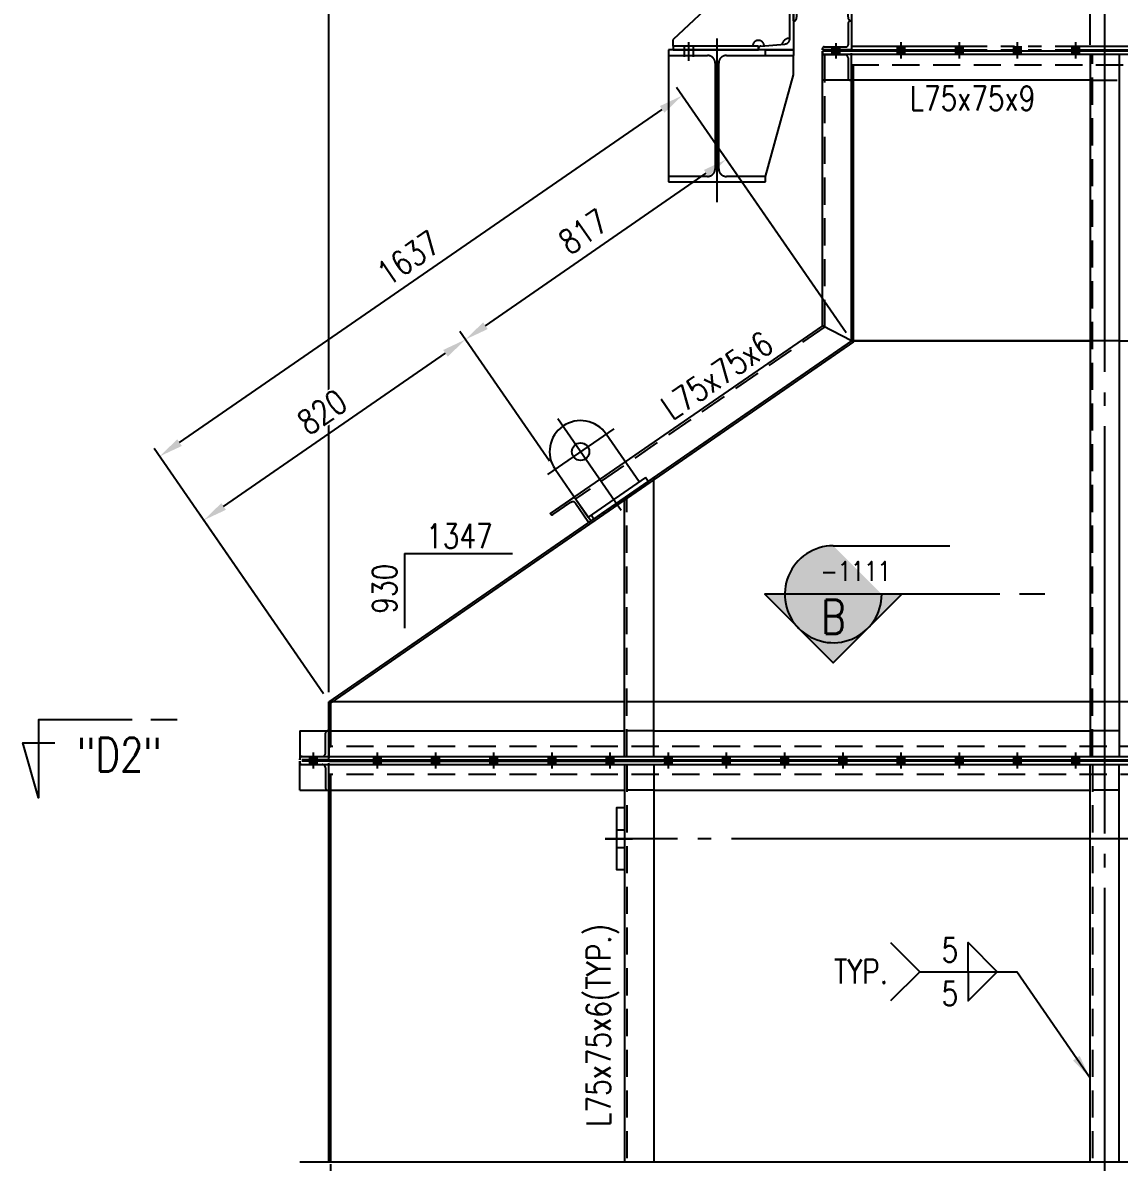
# Model space of a CAD drawing. Header units: millimetres. Extents: x 0 to 134087, y -49114 to 20834.
# Drawn here: x 78237 to 81063, y -39022 to -36085 of the extents above; entities that cross this region are included whole.
import ezdxf
from ezdxf.enums import TextEntityAlignment as Align

# ---------------------------------------------------------------- set-up
doc = ezdxf.new("R2010")
doc.units = ezdxf.units.MM
doc.header["$LTSCALE"] = 35
for name, pattern in [('JNK-CENTER', [34, 30, -1.5, 1, -1.5]), ('JNK-HIDDEN', [3, 2, -1]), ('JNK-PHANTOM', [15, 10, -1, 1, -1, 1, -1])]:
    doc.linetypes.add(name, pattern=pattern)
for name, color, linetype in [('CEN-R', 1, 'JNK-CENTER'), ('CON-C', 4, 'Continuous'), ('CON-G', 3, 'Continuous'), ('CON-W', 7, 'Continuous'), ('CON-Y', 2, 'Continuous'), ('Dim-W', 7, 'Continuous'), ('HID-Y', 2, 'JNK-HIDDEN'), ('PHA-M', 6, 'JNK-PHANTOM'), ('STL-OBJT', 7, 'Continuous'), ('TXT-Y', 2, 'Continuous'), ('TXTT-C', 4, 'Continuous')]:
    doc.layers.add(name, color=color, linetype=linetype)
doc.styles.add('SIMPLEX', font='simplex.shx', dxfattribs={"width": 0.8})
doc.dimstyles.new('DIM25', dxfattribs={"dimscale": 25, "dimtxt": 2.5, "dimasz": 2.5, "dimexe": 1, "dimexo": 1, "dimgap": 1, "dimtad": 1, "dimdec": 1, "dimdsep": 46, "dimtxsty": 'SIMPLEX', "dimcen": 0, "dimclrt": 2, "dimazin": 2, "dimtfac": 1, "dimtdec": 1, "dimtix": 1, "dimtmove": 2, "dimatfit": 0, "dimfxl": 0.18, "dimtolj": 1, "dimtzin": 0, "dimarcsym": 0})

# ---------------------------------------------------------------- blocks, each defined once
blk = doc.blocks.new('SECMARK1')
at = {"layer": 'CON-Y'}
h = blk.add_hatch(color=256, dxfattribs=at)
edge = h.paths.add_edge_path()
edge.add_line((21.82666666666668, 7.071067811865485), (18.29113276073393, 3.535533905932776))
edge.add_arc((21.82666666666668, 4.707345624410664e-14), 5.000000000000002, 44.99999999999977, 135.0000000000001, ccw=False)
edge.add_line((25.36220057259943, 3.535533905932773), (21.82666666666668, 7.071067811865485))
h = blk.add_hatch(color=256, dxfattribs=at)
edge = h.paths.add_edge_path()
edge.add_line((14.75559885480128, 4.707345624410664e-14), (16.82666666666668, 1.689559442740931e-14))
edge.add_arc((21.82666666666668, 4.618527782440651e-14), 5, 135.0000000000001, 180.0000000000003, ccw=False)
edge.add_line((18.29113276073393, 3.535533905932776), (14.75559885480128, 4.707345624410664e-14))
edge = h.paths.add_edge_path()
edge.add_arc((21.82666666666668, 4.736951571734001e-14), 5, 270, 540.0000000000005)
h = blk.add_hatch(color=256, dxfattribs=at)
edge = h.paths.add_edge_path()
edge.add_line((26.82666666666668, 4.332076805060308e-14), (28.89773447853207, 4.736951571734001e-14))
edge.add_line((28.89773447853207, 4.736951571734001e-14), (25.36220057259943, 3.535533905932773))
edge.add_arc((21.82666666666668, 4.951594689828198e-14), 5, -1.1368683772161603e-13, 44.999999999999716, ccw=False)
at = {"layer": 'CON-C'}
blk.add_line((0, 0), (2.633333333333307, 0), dxfattribs=at)
blk.add_lwpolyline([(4.666666666666639, 0), (28.89773447853207, 4.736951571734001e-14), (21.82666666666668, 7.071067811865485), (14.75559885480128, 4.736951571734001e-14)], dxfattribs=at)
at = {"layer": 'CON-Y'}
blk.add_line((21.82666666666668, -4.999999999999953), (9.823333333333341, -4.999999999999953), dxfattribs=at)
blk.add_arc((21.82666666666668, 4.736951571734001e-14), 5, 270, 180.0000000000004, dxfattribs=at)
at = {"layer": 'CON-C', "style": 'SIMPLEX', "width": 0.8}
blk.add_attdef('TAG', text='', height=3.5, dxfattribs=at).set_placement((21.80333333333334, 0.5800000000000568), align=Align.CENTER)
at = {"layer": 'CON-Y', "style": 'SIMPLEX', "width": 0.8}
blk.add_attdef('H0000-0000', text='', height=2, dxfattribs=at).set_placement((24.66333333333334, -3.379999999999943), align=Align.RIGHT)
blk = doc.blocks.new('SECMARK2')
at = {"layer": 'TXTT-C'}
blk.add_line((0, 0), (-2.71666666666666, 0), dxfattribs=at)
blk.add_lwpolyline([(-4.666666666666639, 0), (-14.31666666666667, 0), (-14.31666666666667, 8.049999999999974), (-15.93333333333333, 2.383333333333345), (-12.6333333333333, 2.383333333333345)], dxfattribs=at)
at = {"layer": 'TXTT-C', "style": 'SIMPLEX', "width": 1.17}
blk.add_attdef('TAG', text='', height=3.5, dxfattribs=at).set_placement((-7.819999999999993, 1.360000000000057), align=Align.CENTER)
blk = doc.blocks.new('*D2775')
at = {"layer": 'DEFPOINTS', "color": 0, "transparency": 16777216}
for p in [(80987.95526649768, -35512.87920813077), (81025.95526649777, -35512.87920813077), (80987.95526649768, -36167.24811889526)]:
    blk.add_point(p, dxfattribs=at)
at = {"layer": 'Dim-W', "color": 0, "lineweight": -2, "transparency": 16777216}
for p, q in [((80987.95526649768, -36142.24811889526), (80987.95526649768, -35487.87920813077)), ((80925.45526649768, -35512.87920813077), (80862.95526649768, -35512.87920813077)), ((81025.95526649777, -35512.87920813077), (80987.95526649768, -35512.87920813077)), ((81088.45526649777, -35512.87920813077), (81150.95526649777, -35512.87920813077))]:
    blk.add_line(p, q, dxfattribs=at)
at = {"layer": 'Dim-W', "color": 0, "transparency": 16777216}
blk.add_solid([(81088.45526649777, -35502.46254146411), (81088.45526649777, -35523.29587479743), (81025.95526649777, -35512.87920813077)], dxfattribs=at)
at = {"layer": 'Dim-W', "color": 2, "transparency": 16777216, "insert": (80925.41811546334, -35454.55722259202), "char_height": 62.5, "attachment_point": 5, "style": 'SIMPLEX', "bg_fill": 3, "box_fill_scale": 1.1, "bg_fill_color": 256, "bg_fill_true_color": 13158600, "bg_fill_transparency": 0}
blk.add_mtext('\\A1;38', dxfattribs=at)
at = {"layer": 'Dim-W', "color": 0, "transparency": 16777216}
blk.add_solid([(80925.45526649768, -35502.46254146411), (80925.45526649768, -35523.29587479743), (80987.95526649768, -35512.87920813077)], dxfattribs=at)
blk = doc.blocks.new('A$C4895520B')
at = {"layer": 'CEN-R'}
for p, q in [((1.040007040220358e-10, 253.9999999999873), (-1.455191522836685e-11, -33.38654278102149)), ((104.0000000000873, 149.9999999998972), (-103.9999999999127, 150.0000000000191))]:
    blk.add_line(p, q, dxfattribs=at)
at = {"layer": 'CON-G'}
for p, q in [((-79.99999999997635, 150.0000000000236), (-79.99999999998909, 0)), ((79.99999999997817, -1.2732925824821e-11), (79.99999999999818, 149.9999999999145)), ((99.88067313513602, 0), (-80, 0)), ((99.88067313511056, -11.99999999998363), (99.88067313513602, 0)), ((-69.9999999999909, -9.094947017729282e-12), (-70, -12.00000000000182)), ((99.88067313513602, -11.99999999999818), (-69.99999999999818, -12))]:
    blk.add_line(p, q, dxfattribs=at)
blk.add_circle((8.731149137020111e-11, 149.9999999999873), 22.5, dxfattribs=at)
blk.add_arc((8.731149137020111e-11, 149.9999999999873), 80, 9.379837422197688e-10, 180.000000000938, dxfattribs=at)
blk = doc.blocks.new('*D2783')
at = {"layer": 'DEFPOINTS', "color": 0, "transparency": 16777216}
for p in [(79025.9552664978, -35052.7761784024), (80372.95526649745, -36005.24811889538), (79025.9552664978, -37835.24811889543)]:
    blk.add_point(p, dxfattribs=at)
at = {"layer": 'Dim-W', "color": 0, "lineweight": -2, "transparency": 16777216}
for p, q in [((79025.9552664978, -37810.24811889543), (79025.9552664978, -35027.7761784024)), ((80372.95526649745, -35980.24811889538), (80372.95526649745, -35027.7761784024)), ((80310.45526649745, -35052.7761784024), (79088.4552664978, -35052.7761784024))]:
    blk.add_line(p, q, dxfattribs=at)
at = {"layer": 'Dim-W', "color": 0, "transparency": 16777216}
for points in [[(79088.4552664978, -35042.35951173573), (79088.4552664978, -35063.19284506906), (79025.9552664978, -35052.7761784024)], [(80310.45526649745, -35042.35951173573), (80310.45526649745, -35063.19284506906), (80372.95526649745, -35052.7761784024)]]:
    blk.add_solid(points, dxfattribs=at)
at = {"layer": 'Dim-W', "color": 2, "transparency": 16777216, "insert": (79699.45526649762, -34996.5261784024), "char_height": 62.5, "attachment_point": 5, "style": 'SIMPLEX', "bg_fill": 3, "box_fill_scale": 1.1, "bg_fill_color": 256, "bg_fill_true_color": 13158600, "bg_fill_transparency": 0}
blk.add_mtext('\\A1;1347', dxfattribs=at)
blk = doc.blocks.new('*D2784')
at = {"layer": 'DEFPOINTS', "color": 0, "transparency": 16777216}
for p in [(79377.75320996615, -36901.53526464695), (79608.70534617594, -37236.04335870485), (79025.9552664978, -37835.24811889542)]:
    blk.add_point(p, dxfattribs=at)
at = {"layer": 'Dim-W', "color": 0, "lineweight": -2, "transparency": 16777216}
for p, q in [((79594.50131699769, -37215.47042612091), (79363.5491807879, -36880.96233206301)), ((78754.39335267282, -37331.91734874804), (79326.3208785063, -36937.04533759259)), ((79011.75123731955, -37814.67518631148), (78688.75699203473, -37346.85448910973))]:
    blk.add_line(p, q, dxfattribs=at)
at = {"layer": 'Dim-W', "color": 0, "transparency": 16777216}
for points in [[(79320.40253301535, -36928.47328234927), (79332.23922399725, -36945.61739283589), (79377.75320996615, -36901.53526464695)], [(78748.47500718187, -37323.34529350472), (78760.31169816377, -37340.48940399135), (78702.96102121298, -37367.42742169368)]]:
    blk.add_solid(points, dxfattribs=at)
at = {"layer": 'Dim-W', "color": 2, "transparency": 16777216, "insert": (79008.39804993849, -37088.19224485644), "char_height": 62.5, "attachment_point": 5, "rotation": 34.6220976331766, "style": 'SIMPLEX', "bg_fill": 3, "box_fill_scale": 1.1, "bg_fill_color": 256, "bg_fill_true_color": 13158600, "bg_fill_transparency": 0}
blk.add_mtext('\\A1;820', dxfattribs=at)
blk = doc.blocks.new('*D2785')
at = {"layer": 'DEFPOINTS', "color": 0, "transparency": 16777216}
for p in [(80049.96102121257, -36437.42742169175), (80372.95526649739, -36905.24811889349), (79608.70534617594, -37236.04335870485)]:
    blk.add_point(p, dxfattribs=at)
at = {"layer": 'Dim-W', "color": 0, "lineweight": -2, "transparency": 16777216}
for p, q in [((80358.75123731913, -36884.67518630956), (80035.75699203431, -36416.85448910781)), ((79429.185541426, -36866.02519170131), (79998.52868975271, -36472.93749463739)), ((79594.50131699769, -37215.47042612091), (79363.5491807879, -36880.96233206301))]:
    blk.add_line(p, q, dxfattribs=at)
at = {"layer": 'Dim-W', "color": 0, "transparency": 16777216}
for points in [[(79992.61034426178, -36464.36543939407), (80004.44703524366, -36481.5095498807), (80049.96102121257, -36437.42742169175)], [(79423.26719593506, -36857.453136458), (79435.10388691694, -36874.59724694463), (79377.75320996615, -36901.53526464695)]]:
    blk.add_solid(points, dxfattribs=at)
at = {"layer": 'Dim-W', "color": 2, "transparency": 16777216, "insert": (79681.89804993829, -36623.19224485548), "char_height": 62.5, "attachment_point": 5, "rotation": 34.6220976331766, "style": 'SIMPLEX', "bg_fill": 3, "box_fill_scale": 1.1, "bg_fill_color": 256, "bg_fill_true_color": 13158600, "bg_fill_transparency": 0}
blk.add_mtext('\\A1;817', dxfattribs=at)
blk = doc.blocks.new('*D2786')
at = {"layer": 'DEFPOINTS', "color": 0, "transparency": 16777216}
for p in [(79936.3287877866, -36272.84396102023), (80372.95526649745, -36905.24811889348), (79025.9552664978, -37835.24811889542)]:
    blk.add_point(p, dxfattribs=at)
at = {"layer": 'Dim-W', "color": 0, "lineweight": -2, "transparency": 16777216}
for p, q in [((80358.7512373192, -36884.67518630955), (79922.12475860835, -36252.27102843629)), ((78640.7611192468, -37167.33388807655), (79884.89645632674, -36308.35403396586)), ((79011.75123731955, -37814.67518631148), (78575.1247586087, -37182.27102843825))]:
    blk.add_line(p, q, dxfattribs=at)
at = {"layer": 'Dim-W', "color": 0, "transparency": 16777216}
for points in [[(79878.9781108358, -36299.78197872255), (79890.81480181769, -36316.92608920917), (79936.3287877866, -36272.84396102023)], [(78634.84277375587, -37158.76183283323), (78646.67946473774, -37175.90594331986), (78589.32878778696, -37202.84396102218)]]:
    blk.add_solid(points, dxfattribs=at)
at = {"layer": 'Dim-W', "color": 2, "transparency": 16777216, "insert": (79230.8697221357, -36691.55486270734), "char_height": 62.5, "attachment_point": 5, "rotation": 34.6220976331766, "style": 'SIMPLEX', "bg_fill": 3, "box_fill_scale": 1.1, "bg_fill_color": 256, "bg_fill_true_color": 13158600, "bg_fill_transparency": 0}
blk.add_mtext('\\A1;1637', dxfattribs=at)
blk = doc.blocks.new('A$C622D404B')
at = {"layer": 'CEN-R'}
for p, q in [((52.00002675336509, 411.9566847744027), (52.00002675336509, 363.9566847744027)), ((125.0000267534706, 421.9566847744027), (125.0000267534706, -3.503300831653178e-07)), ((125.0000267534706, 421.9566847744027), (125.0000267534706, -3.503300831653178e-07)), ((2125.000026753398, 421.9566847744027), (2125.000026753398, -3.503300831653178e-07)), ((2125.000026753398, 421.9566847744027), (2125.000026753398, -3.503300831653178e-07)), ((2198.000026753514, 411.9566847744027), (2198.000026753514, 363.9566847744027))]:
    blk.add_line(p, q, dxfattribs=at)
at = {"layer": 'PHA-M'}
for p, q in [((322.0000267534815, 897.1953910500197), (322.0000267534815, 601.9566847744027)), ((327.0000267534815, 900.2021145889557), (327.0000267534815, 601.9566847744027)), ((1923.000026753398, 900.2021145889557), (1923.000026753398, 601.9566847744027)), ((1928.000026753398, 897.1953910500197), (1928.000026753398, 601.9566847744027)), ((238.3899365542638, 631.9409309782386), (12.00002675383075, 418.7468053005614)), ((2011.610116952615, 631.9409309782386), (2238.000026753049, 418.7468053005614)), ((327.0000267534815, 601.9566847744027), (322.0000267534815, 601.9566847744027)), ((327.0000267534815, 601.9566847744027), (322.0000267534815, 601.9566847744027)), ((1923.000026753398, 601.9566847744027), (1928.000026753398, 601.9566847744027)), ((1923.000026753398, 601.9566847744027), (1928.000026753398, 601.9566847744027)), ((472.0000267531323, 541.9566847764982), (1778.000026753747, 541.9566847764982)), ((472.0000267531323, 531.9566847764982), (1778.000026753747, 531.9566847764982)), ((12.00002675383075, 401.9566847744027), (12.00002675383075, 418.7468053005614)), ((2238.000026753049, 401.9566847744027), (2238.000026753049, 418.7468053005614)), ((2.675347059266642e-05, 384.9566847764982), (2.675347059266642e-05, 65.95668477649815)), ((40.50002675336509, 401.9566847744027), (40.50002675336509, 373.9566847744027)), ((63.50002675336509, 401.9566847744027), (63.50002675336509, 373.9566847744027)), ((250.0000267534706, 391.9566847764982), (322.0000267534706, 391.9566847744027)), ((322.0000267534706, 391.9566847744027), (322.0000267534706, 377.9566847764982)), ((472.0000267531323, 401.9566847764982), (1778.000026753747, 401.9566847764982)), ((472.0000267531323, 391.9566847764982), (1778.000026753747, 391.9566847764982)), ((2000.000026753398, 391.9566847764982), (1928.000026753398, 391.9566847744027)), ((1928.000026753398, 391.9566847744027), (1928.000026753398, 377.9566847764982)), ((2186.500026753514, 401.9566847744027), (2186.500026753514, 373.9566847744027)), ((2209.500026753514, 401.9566847744027), (2209.500026753514, 373.9566847744027)), ((2250.000026753398, 384.9566847764982), (2250.000026753398, 65.95668477649815)), ((250.0000267534706, 377.9566847764982), (322.0000267534706, 377.9566847764982)), ((322.0000267534706, 327.9566847764982), (322.0000267534706, 377.9566847764982)), ((2000.000026753398, 377.9566847764982), (1928.000026753398, 377.9566847764982)), ((1928.000026753398, 327.9566847764982), (1928.000026753398, 377.9566847764982)), ((250.0000267534706, 65.95668477649815), (322.0000267534706, 327.9566847764982)), ((2000.000026753398, 65.95668477649815), (1928.000026753398, 327.9566847764982))]:
    blk.add_line(p, q, dxfattribs=at)
for points in [[(322.0000267534815, 641.9566847744027), (322.0000267534815, 391.9566847744027), (232.0000267534815, 391.9566847744027), (232.0000267534815, 394.9990756843799, -0.3888787318529897), (238.3899365542638, 401.9724385710324), (300.2202071552347, 407.3818863113302, 0.3888787318529897), (313.0000267567411, 421.3286120846496), (313.0000267567411, 612.5847574646214, 0.3888787318529897), (300.2202071552347, 626.5314832378972), (238.3899365542638, 631.9409309782386, -0.3888787318529897), (232.0000267534815, 638.9142938648911), (232.0000267534815, 641.9566847748683)], [(1928.000026753398, 641.9566847744027), (1928.000026753398, 391.9566847744027), (2018.000026753398, 391.9566847744027), (2018.000026753398, 394.9990756843799, 0.3888787318529897), (2011.610116952615, 401.9724385710324), (1949.779846351645, 407.3818863113302, -0.3888787318529897), (1937.000026750138, 421.3286120846496), (1937.000026750138, 612.5847574646214, -0.3888787318529897), (1949.779846351645, 626.5314832378972), (2011.610116952615, 631.9409309782386, 0.3888787318529897), (2018.000026753398, 638.9142938648911), (2018.000026753398, 641.9566847748683)], [(322.0000267531323, 541.9566847764982), (472.0000267531323, 541.9566847764982), (472.0000267531323, 466.9566847764982), (469.5781693531499, 466.9566847764982, -0.3888787318529897), (464.597195862636, 471.5209060627567), (459.8021752723907, 526.3282422025259, 0.3888787318529897), (449.8402282914794, 535.456684775043), (344.159825221479, 535.456684775043, 0.3888787318529897), (334.1978782405677, 526.3282422025259), (329.4028576502642, 471.5209060627567, -0.3888787318529897), (324.4218841598085, 466.9566847764982), (322.0000267597679, 466.9566847764982)], [(1928.000026753747, 541.9566847764982), (1778.000026753747, 541.9566847764982), (1778.000026753747, 466.9566847764982), (1780.421884153729, 466.9566847764982, 0.3888787318529897), (1785.402857644243, 471.5209060627567), (1790.197878234489, 526.3282422025259, -0.3888787318529897), (1800.1598252154, 535.456684775043), (1905.8402282854, 535.456684775043, -0.3888787318529897), (1915.802175266312, 526.3282422025259), (1920.597195856615, 471.5209060627567, 0.3888787318529897), (1925.578169347071, 466.9566847764982), (1928.000026747111, 466.9566847764982)], [(397.0000267531323, 391.9566847764982), (397.0000267531323, 395.4566847764982, -0.414213562373095), (401.5000267531323, 399.9566847764982), (457.0000267530741, 399.9566847764982, 0.414213562373095), (464.0000267530741, 406.9566847764982), (464.0000267531323, 462.4566847764982, -0.4142135623730948), (468.5000267531323, 466.9566847764982), (472.0000267531323, 466.9566847764982), (472.0000267531323, 391.9566847764982)], [(1853.000026753747, 391.9566847764982), (1853.000026753747, 395.4566847764982, 0.414213562373095), (1848.500026753747, 399.9566847764982), (1793.000026753805, 399.9566847764982, -0.414213562373095), (1786.000026753805, 406.9566847764982), (1786.000026753747, 462.4566847764982, 0.4142135623730948), (1781.500026753747, 466.9566847764982), (1778.000026753747, 466.9566847764982), (1778.000026753747, 391.9566847764982)], [(250.0000267534706, 51.95668477649815), (250.0000267534706, 65.95668477649815), (149.5000267534706, 65.95668477649815, -0.414213562373095), (129.5000267534706, 85.95668477649815), (129.5000267534706, 357.9566847764982, -0.414213562373095), (149.5000267534706, 377.9566847764982), (250.0000267534706, 377.9566847764982), (250.0000267534706, 391.9566847764982), (2.675347059266642e-05, 391.9566847764982), (2.675347059266642e-05, 377.9566847764982), (100.5000267534706, 377.9566847764982, -0.414213562373095), (120.5000267534706, 357.9566847764982), (120.5000267534706, 85.95668477649815, -0.4142135623730949), (100.5000267534706, 65.95668477649815), (2.675347059266642e-05, 65.95668477649815), (2.675347059266642e-05, 51.95668477649815)], [(2000.000026753398, 51.95668477649815), (2000.000026753398, 65.95668477649815), (2100.500026753398, 65.95668477649815, 0.414213562373095), (2120.500026753398, 85.95668477649815), (2120.500026753398, 357.9566847764982, 0.414213562373095), (2100.500026753398, 377.9566847764982), (2000.000026753398, 377.9566847764982), (2000.000026753398, 391.9566847764982), (2250.000026753398, 391.9566847764982), (2250.000026753398, 377.9566847764982), (2149.500026753398, 377.9566847764982, 0.414213562373095), (2129.500026753398, 357.9566847764982), (2129.500026753398, 85.95668477649815, 0.4142135623730949), (2149.500026753398, 65.95668477649815), (2250.000026753398, 65.95668477649815), (2250.000026753398, 51.95668477649815)]]:
    blk.add_lwpolyline(points, format="xyb", close=True, dxfattribs=at)
for points in [[(12.00002675383075, 391.9566847744027), (232.0000267534815, 391.9566847744027), (232.0000267534815, 401.9566847744027), (12.00002675383075, 401.9566847744027)], [(2238.000026753049, 391.9566847744027), (2018.000026753398, 391.9566847744027), (2018.000026753398, 401.9566847744027), (2238.000026753049, 401.9566847744027)]]:
    blk.add_lwpolyline(points, close=True, dxfattribs=at)
for centre, radius, start, end in [((312.7034372187518, 632.557751999153), 20.90444369590841, 194.829699659541, 270.8129323708114), ((1937.296616288128, 632.557751999153), 20.90444369590841, 269.1870676291886, 345.1703003404591), ((232.0000267534815, 401.9566847744027), 14.82154610566795, 2.907322425859878, 180), ((312.7034372187518, 401.355617550118), 20.90444369590841, 89.18706762918858, 165.170300340459), ((1937.296616288128, 401.355617550118), 20.90444369590841, 14.82969965954101, 90.81293237081141), ((2018.000026753398, 401.9566847744027), 14.82154610566795, 0, 177.0926775741401)]:
    blk.add_arc(centre, radius, start, end, dxfattribs=at)
at = {"layer": 'STL-OBJT'}
for points in [[(358.0000267534833, 897.1953910500197, -0.4044640394673552), (340.0000267534833, 897.1953910500197, 0.4044640394673548), (322.0000267534833, 897.1953910500197)], [(1892.000026753396, 897.1953910500197, 0.4044640394673552), (1910.000026753396, 897.1953910500197, -0.4044640394673548), (1928.000026753396, 897.1953910500197)]]:
    blk.add_lwpolyline(points, format="xyb", dxfattribs=at)

msp = doc.modelspace()

# ---------------------------------------------------------------- hatches: boundary and pattern name
at = {"layer": 'CON-W'}
h = msp.add_hatch(color=256, dxfattribs=at)
h.paths.add_polyline_path([(78995.45526649759, -37976.24811889589), (78976.45526649765, -37976.24811889589), (78976.45526649765, -37985.24811889589), (78995.45526649765, -37985.24811889589)])
h.paths.add_polyline_path([(78995.45526649759, -37988.24811889589), (78976.45526649765, -37988.24811889589), (78976.45526649759, -37997.24811889589), (78995.45526649759, -37997.24811889589)])
h = msp.add_hatch(color=256, dxfattribs=at)
h.paths.add_polyline_path([(79160.4552664975, -37976.24811889589), (79141.45526649756, -37976.24811889589), (79141.45526649756, -37985.24811889589), (79160.45526649756, -37985.24811889589)])
h.paths.add_polyline_path([(79160.4552664975, -37988.24811889589), (79141.45526649756, -37988.24811889589), (79141.4552664975, -37997.24811889589), (79160.4552664975, -37997.24811889589)])
h = msp.add_hatch(color=256, dxfattribs=at)
h.paths.add_polyline_path([(79310.4552664975, -37976.24811889589), (79291.45526649756, -37976.24811889589), (79291.45526649756, -37985.24811889589), (79310.45526649756, -37985.24811889589)])
h.paths.add_polyline_path([(79310.4552664975, -37988.24811889589), (79291.45526649756, -37988.24811889589), (79291.4552664975, -37997.24811889589), (79310.4552664975, -37997.24811889589)])
h = msp.add_hatch(color=256, dxfattribs=at)
h.paths.add_polyline_path([(79460.4552664975, -37976.24811889589), (79441.45526649756, -37976.24811889589), (79441.45526649756, -37985.24811889589), (79460.45526649756, -37985.24811889589)])
h.paths.add_polyline_path([(79460.4552664975, -37988.24811889589), (79441.45526649756, -37988.24811889589), (79441.4552664975, -37997.24811889589), (79460.4552664975, -37997.24811889589)])
h = msp.add_hatch(color=256, dxfattribs=at)
h.paths.add_polyline_path([(79610.4552664975, -37976.24811889589), (79591.45526649756, -37976.24811889589), (79591.45526649756, -37985.24811889589), (79610.45526649756, -37985.24811889589)])
h.paths.add_polyline_path([(79610.4552664975, -37988.24811889589), (79591.45526649756, -37988.24811889589), (79591.4552664975, -37997.24811889589), (79610.4552664975, -37997.24811889589)])
h = msp.add_hatch(color=256, dxfattribs=at)
h.paths.add_polyline_path([(79760.4552664975, -37976.24811889589), (79741.45526649756, -37976.24811889589), (79741.45526649756, -37985.24811889589), (79760.45526649756, -37985.24811889589)])
h.paths.add_polyline_path([(79760.4552664975, -37988.24811889589), (79741.45526649756, -37988.24811889589), (79741.4552664975, -37997.24811889589), (79760.4552664975, -37997.24811889589)])
h = msp.add_hatch(color=256, dxfattribs=at)
h.paths.add_polyline_path([(79910.4552664975, -37976.24811889589), (79891.45526649756, -37976.24811889589), (79891.45526649756, -37985.24811889589), (79910.45526649756, -37985.24811889589)])
h.paths.add_polyline_path([(79910.4552664975, -37988.24811889589), (79891.45526649756, -37988.24811889589), (79891.4552664975, -37997.24811889589), (79910.4552664975, -37997.24811889589)])
h = msp.add_hatch(color=256, dxfattribs=at)
h.paths.add_polyline_path([(80060.4552664975, -37976.24811889589), (80041.45526649756, -37976.24811889589), (80041.45526649756, -37985.24811889589), (80060.45526649756, -37985.24811889589)])
h.paths.add_polyline_path([(80060.4552664975, -37988.24811889589), (80041.45526649756, -37988.24811889589), (80041.4552664975, -37997.24811889589), (80060.4552664975, -37997.24811889589)])
h = msp.add_hatch(color=256, dxfattribs=at)
h.paths.add_polyline_path([(80210.4552664975, -37976.24811889589), (80191.45526649756, -37976.24811889589), (80191.45526649756, -37985.24811889589), (80210.45526649756, -37985.24811889589)])
h.paths.add_polyline_path([(80210.4552664975, -37988.24811889589), (80191.45526649756, -37988.24811889589), (80191.4552664975, -37997.24811889589), (80210.4552664975, -37997.24811889589)])
h = msp.add_hatch(color=256, dxfattribs=at)
h.paths.add_polyline_path([(80360.4552664975, -37976.24811889589), (80341.45526649756, -37976.24811889589), (80341.45526649756, -37985.24811889589), (80360.45526649756, -37985.24811889589)])
h.paths.add_polyline_path([(80360.4552664975, -37988.24811889589), (80341.45526649756, -37988.24811889589), (80341.4552664975, -37997.24811889589), (80360.4552664975, -37997.24811889589)])
h = msp.add_hatch(color=256, dxfattribs=at)
h.paths.add_polyline_path([(80510.4552664975, -37976.24811889589), (80491.45526649756, -37976.24811889589), (80491.45526649756, -37985.24811889589), (80510.45526649756, -37985.24811889589)])
h.paths.add_polyline_path([(80510.4552664975, -37988.24811889589), (80491.45526649756, -37988.24811889589), (80491.4552664975, -37997.24811889589), (80510.4552664975, -37997.24811889589)])
h = msp.add_hatch(color=256, dxfattribs=at)
h.paths.add_polyline_path([(80660.4552664975, -37976.24811889589), (80641.45526649756, -37976.24811889589), (80641.45526649756, -37985.24811889589), (80660.45526649756, -37985.24811889589)])
h.paths.add_polyline_path([(80660.4552664975, -37988.24811889589), (80641.45526649756, -37988.24811889589), (80641.4552664975, -37997.24811889589), (80660.4552664975, -37997.24811889589)])
h = msp.add_hatch(color=256, dxfattribs=at)
h.paths.add_polyline_path([(80810.4552664975, -37976.24811889589), (80791.45526649756, -37976.24811889589), (80791.45526649756, -37985.24811889589), (80810.45526649756, -37985.24811889589)])
h.paths.add_polyline_path([(80810.4552664975, -37988.24811889589), (80791.45526649756, -37988.24811889589), (80791.4552664975, -37997.24811889589), (80810.4552664975, -37997.24811889589)])
h = msp.add_hatch(color=256, dxfattribs=at)
h.paths.add_polyline_path([(80960.4552664975, -37976.24811889589), (80941.45526649756, -37976.24811889589), (80941.45526649756, -37985.24811889589), (80960.45526649756, -37985.24811889589)])
h.paths.add_polyline_path([(80960.4552664975, -37988.24811889589), (80941.45526649756, -37988.24811889589), (80941.4552664975, -37997.24811889589), (80960.4552664975, -37997.24811889589)])
at = {"layer": 'Dim-W'}
h = msp.add_hatch(color=256, dxfattribs=at)
h.paths.add_polyline_path([(80332.95526649719, -36147.24811889538), (80323.45526649716, -36147.24811889538), (80323.45526649716, -36155.24811889538), (80332.95526649719, -36155.24811889538)])
h.paths.add_polyline_path([(80342.45526649716, -36147.24811889538), (80332.95526649719, -36147.24811889538), (80332.95526649719, -36155.24811889538), (80342.45526649716, -36155.24811889538)])
h.paths.add_polyline_path([(80332.95526649719, -36158.24811889533), (80323.45526649721, -36158.24811889532), (80323.45526649721, -36167.24811889527), (80332.95526649721, -36167.24811889527)])
h.paths.add_polyline_path([(80342.45526649721, -36158.24811889534), (80332.95526649719, -36158.24811889533), (80332.95526649721, -36167.24811889527), (80342.45526649721, -36167.24811889527)])
h = msp.add_hatch(color=256, dxfattribs=at)
h.paths.add_polyline_path([(80500.95526649745, -36145.24811889538), (80491.45526649743, -36145.24811889538), (80491.45526649745, -36155.24811889538), (80500.95526649746, -36155.24811889538)])
h.paths.add_polyline_path([(80510.45526649743, -36145.24811889538), (80500.95526649745, -36145.24811889538), (80500.95526649746, -36155.24811889538), (80510.45526649745, -36155.24811889538)])
h.paths.add_polyline_path([(80500.95526649748, -36158.24811889551), (80491.4552664975, -36158.24811889549), (80491.4552664975, -36167.24811889527), (80500.95526649748, -36167.24811889527)])
h.paths.add_polyline_path([(80510.4552664975, -36158.24811889551), (80500.95526649748, -36158.24811889551), (80500.95526649748, -36167.24811889527), (80510.4552664975, -36167.24811889527)])
h = msp.add_hatch(color=256, dxfattribs=at)
h.paths.add_polyline_path([(80650.95526649745, -36145.24811889538), (80641.45526649743, -36145.24811889538), (80641.45526649745, -36155.24811889538), (80650.95526649746, -36155.24811889538)])
h.paths.add_polyline_path([(80660.45526649743, -36145.24811889538), (80650.95526649745, -36145.24811889538), (80650.95526649746, -36155.24811889538), (80660.45526649745, -36155.24811889538)])
h.paths.add_polyline_path([(80650.95526649748, -36158.24811889551), (80641.4552664975, -36158.24811889549), (80641.4552664975, -36167.24811889527), (80650.95526649748, -36167.24811889527)])
h.paths.add_polyline_path([(80660.4552664975, -36158.24811889551), (80650.95526649748, -36158.24811889551), (80650.95526649748, -36167.24811889527), (80660.4552664975, -36167.24811889527)])
h = msp.add_hatch(color=256, dxfattribs=at)
h.paths.add_polyline_path([(80800.95526649745, -36145.24811889538), (80791.45526649743, -36145.24811889538), (80791.45526649745, -36155.24811889538), (80800.95526649746, -36155.24811889538)])
h.paths.add_polyline_path([(80810.45526649743, -36145.24811889538), (80800.95526649745, -36145.24811889538), (80800.95526649746, -36155.24811889538), (80810.45526649745, -36155.24811889538)])
h.paths.add_polyline_path([(80800.95526649748, -36158.24811889551), (80791.4552664975, -36158.24811889549), (80791.4552664975, -36167.24811889527), (80800.95526649748, -36167.24811889527)])
h.paths.add_polyline_path([(80810.4552664975, -36158.24811889551), (80800.95526649748, -36158.24811889551), (80800.95526649748, -36167.24811889527), (80810.4552664975, -36167.24811889527)])

# ---------------------------------------------------------------- linework, layer by layer
for points in [[(80673.76596683092, -38531.18272520089), (80673.76596683092, -38456.18272520089), (80748.76596683092, -38531.18272520089)], [(80673.76596683092, -38531.18272520089), (80673.76596683092, -38606.18272520089), (80748.76596683092, -38531.18272520089)]]:
    msp.add_lwpolyline(points)
at = {"layer": 'CEN-R'}
for p, q in [((80332.95526649721, -36177.24811889535), (80332.95526649716, -36137.24811889538)), ((80500.9552664975, -36177.24811889535), (80500.95526649743, -36135.24811889538)), ((80650.9552664975, -36177.24811889535), (80650.95526649743, -36135.24811889538)), ((80800.9552664975, -36177.24811889535), (80800.95526649743, -36135.24811889538)), ((78985.95526649771, -38007.24811889589), (78985.95526649765, -37966.24811889589)), ((79150.95526649762, -38007.24811889589), (79150.95526649756, -37966.24811889589)), ((79300.95526649762, -38007.24811889589), (79300.95526649756, -37966.24811889589)), ((79450.95526649762, -38007.24811889589), (79450.95526649756, -37966.24811889589)), ((79600.95526649762, -38007.24811889589), (79600.95526649756, -37966.24811889589)), ((79750.95526649762, -38007.24811889589), (79750.95526649756, -37966.24811889589)), ((79900.95526649762, -38007.24811889589), (79900.95526649756, -37966.24811889589)), ((80050.95526649762, -38007.24811889589), (80050.95526649756, -37966.24811889589)), ((80200.95526649762, -38007.24811889589), (80200.95526649756, -37966.24811889589)), ((80350.95526649762, -38007.24811889589), (80350.95526649756, -37966.24811889589)), ((80500.95526649762, -38007.24811889589), (80500.95526649756, -37966.24811889589)), ((80650.95526649762, -38007.24811889589), (80650.95526649756, -37966.24811889589)), ((80800.95526649762, -38007.24811889589), (80800.95526649756, -37966.24811889589)), ((80950.95526649762, -38007.24811889589), (80950.95526649756, -37966.24811889589)), ((79737.95526649777, -38188.24811889665), (79807.95526649777, -38188.24811889665)), ((82303.95526649812, -38188.24811889665), (79737.95526649777, -38188.24811889665))]:
    msp.add_line(p, q, dxfattribs=at)
at = {"layer": 'CON-G'}
for p, q in [((80297.95526649762, -36233.2481188953), (80297.95526649745, -36158.24811889712)), ((80987.95526649768, -36233.2481188953), (80297.95526649785, -36233.2481188953)), ((80297.95526649742, -36865.89068609548), (80297.95526649742, -36233.2481188953)), ((80372.95526649742, -36905.24811889193), (80372.95526649742, -36233.2481188953)), ((80377.95526649742, -36907.87194774672), (80377.95526649742, -36233.2481188953)), ((80297.95526649742, -36865.89068609547), (79596.4165699644, -37350.24925163166)), ((80372.95526649742, -36905.2481188935), (80297.95526649742, -36865.89068609548)), ((80372.95526649742, -36905.24811889351), (79025.95526649783, -37835.24811889543)), ((80377.95526649742, -36907.87194774672), (79030.95526649783, -37837.87194774863)), ((80372.95526649745, -36905.24811889351), (80987.95526649765, -36905.24811889351)), ((80987.95526649768, -36905.2481188935), (80372.95526649742, -36905.2481188935)), ((81062.95526649771, -36905.24811889351), (81678.95526649815, -36905.24811889351)), ((79862.95526649777, -37976.24811889588), (79862.95526649777, -37257.3639318117)), ((79787.95526649777, -37976.24811889588), (79787.95526649777, -37309.14566900558)), ((79025.95526649783, -37985.24811889589), (79025.95526649783, -37835.24811889543)), ((79787.95526649777, -37835.24811889543), (79025.95526649783, -37835.24811889543)), ((79030.95526649783, -37910.24811889589), (79030.95526649783, -37837.87194774863)), ((80987.95526649762, -37835.24811889543), (79862.95526649777, -37835.24811889543)), ((81445.6341881606, -37835.24811889543), (81062.95526649768, -37835.24811889543)), ((78950.95526649783, -37910.24811889589), (79787.95526649777, -37910.2481188959)), ((78950.95526649838, -37910.24811889589), (78950.95526649829, -37985.24811889589)), ((79862.95526649777, -37910.2481188959), (80987.95526649762, -37910.24811889589)), ((78950.95526649783, -37976.24811889589), (82600.95526649806, -37976.24811889589)), ((79025.95526649783, -37950.24811889589), (79030.95526649783, -37950.24811889589)), ((79025.95526649783, -37976.24811889589), (83025.95526649806, -37976.2481188953)), ((78950.95526649838, -38063.24811889589), (78950.95526649829, -37988.24811889589)), ((78950.95526649783, -37997.24811889589), (82600.95526649806, -37997.24811889589)), ((79025.95526649783, -37985.24811889589), (83025.95526649806, -37985.24811889527)), ((83025.95526649806, -37988.24811889591), (79025.95526649783, -37988.24811889591)), ((82919.93630980383, -37988.24811889591), (79025.95526649783, -37988.24811889591)), ((79025.95526649783, -37988.24811889589), (79885.95526649783, -37988.24811889646)), ((79025.95526649783, -37997.24811889589), (83025.95526649806, -37997.24811889651)), ((79787.95526649777, -37997.2481188959), (79787.95526649777, -39022.24811889629)), ((79862.95526649777, -37997.2481188959), (79862.95526649777, -39022.24811889628)), ((80987.95526649765, -39022.24811889628), (80987.95526649762, -37997.24811889619)), ((81062.95526649771, -39022.24811889628), (81062.95526649768, -37997.24811889619)), ((79025.9552664978, -39022.2481188963), (79025.95526649783, -38023.24811889589)), ((78950.95526649783, -38063.24811889589), (79787.95526649777, -38063.24811889589)), ((79030.95526649783, -39022.24811889629), (79030.95526649788, -38063.24811889589)), ((79862.95526649777, -38063.24811889589), (80987.95526649765, -38063.24811889589)), ((83100.95526649772, -39022.24811889628), (78950.9552664978, -39022.24811889629))]:
    msp.add_line(p, q, dxfattribs=at)
msp.add_lwpolyline([(79658.13536771634, -37307.63716409705), (79596.41656996452, -37350.24925163184), (79597.55289229879, -37351.89508623855, 0.4142135623730951), (79603.11720618073, -37352.91411078344), (79649.61203382042, -37320.81300484058, -0.4142135623730949), (79661.43620081959, -37322.97843199852), (79693.53730676245, -37369.47325963821, 0.4142135623730951), (79699.10162064439, -37370.49228418312), (79700.74745525111, -37369.35596184887)], format="xyb", close=True, dxfattribs=at)
msp.add_lwpolyline([(79787.95526649777, -38108.24811889665), (79787.95526649777, -38268.24811889665), (79767.95526649777, -38268.24811889665), (79767.95526649777, -38108.24811889665)], close=True, dxfattribs=at)
at = {"layer": 'CON-W'}
msp.add_line((80548.76596683092, -38531.18272520089), (80798.76596683092, -38531.18272520089), dxfattribs=at)
msp.add_lwpolyline([(80473.76596683092, -38456.18272520089), (80548.76596683092, -38531.18272520089), (80473.76596683092, -38606.18272520089)], dxfattribs=at)
at = {"layer": 'HID-Y'}
for p, q in [((80323.45526649716, -36155.24811889535), (80323.45526649716, -36147.24811889538)), ((80342.45526649716, -36155.24811889535), (80342.45526649716, -36147.24811889538)), ((80491.45526649745, -36155.24811889535), (80491.45526649743, -36145.24811889538)), ((80510.45526649745, -36155.24811889535), (80510.45526649743, -36145.24811889538)), ((80641.45526649745, -36155.24811889535), (80641.45526649743, -36145.24811889538)), ((80660.45526649745, -36155.24811889535), (80660.45526649743, -36145.24811889538)), ((80791.45526649745, -36155.24811889535), (80791.45526649743, -36145.24811889538)), ((80810.45526649745, -36155.24811889535), (80810.45526649743, -36145.24811889538)), ((80303.95526649742, -36869.03928071933), (80303.95526649742, -36167.24811889527)), ((80323.45526649721, -36167.24811889535), (80323.45526649721, -36158.24811889535)), ((80342.45526649721, -36167.24811889535), (80342.45526649721, -36158.24811889535)), ((80491.4552664975, -36167.24811889535), (80491.4552664975, -36158.24811889535)), ((80510.4552664975, -36167.24811889535), (80510.4552664975, -36158.24811889535)), ((80641.4552664975, -36167.24811889535), (80641.4552664975, -36158.24811889535)), ((80660.4552664975, -36167.24811889535), (80660.4552664975, -36158.24811889535)), ((80791.4552664975, -36167.24811889535), (80791.4552664975, -36158.24811889535)), ((80810.4552664975, -36167.24811889535), (80810.4552664975, -36158.24811889535)), ((80372.9552664975, -36193.24811889536), (81678.95526649815, -36193.24811889527)), ((80372.95526649756, -36233.24811889527), (80372.95526649756, -36193.24811889527)), ((80377.95526649742, -36233.2481188953), (80377.95526649742, -36193.24811889536)), ((80987.95526649762, -36233.2481188953), (81062.95526649768, -36233.2481188953)), ((80303.95526649742, -36869.03928071933), (79661.54433471899, -37312.57466791704)), ((81062.95526649771, -36905.24811889351), (80987.95526649765, -36905.24811889351)), ((79793.95526649783, -37976.24811889588), (79793.95526649783, -37305.00313003003)), ((79862.95526649777, -37835.24811889543), (79787.95526649777, -37835.24811889543)), ((81062.95526649768, -37835.24811889543), (80987.95526649762, -37835.24811889543)), ((79030.95526649783, -37950.24811889588), (79030.95526649783, -37910.24811889589)), ((79862.95526649777, -37910.2481188959), (79787.95526649777, -37910.2481188959)), ((81062.95526649768, -37910.24811889589), (80987.95526649762, -37910.24811889589)), ((78976.45526649765, -37985.24811889589), (78976.45526649765, -37976.24811889589)), ((78995.45526649765, -37985.24811889589), (78995.45526649765, -37976.24811889589)), ((83025.95526649806, -37950.24811889589), (79025.95526649777, -37950.24811889589)), ((79141.45526649756, -37985.24811889589), (79141.45526649756, -37976.24811889589)), ((79160.45526649756, -37985.24811889589), (79160.45526649756, -37976.24811889589)), ((79291.45526649756, -37985.24811889589), (79291.45526649756, -37976.24811889589)), ((79310.45526649756, -37985.24811889589), (79310.45526649756, -37976.24811889589)), ((79441.45526649756, -37985.24811889589), (79441.45526649756, -37976.24811889589)), ((79460.45526649756, -37985.24811889589), (79460.45526649756, -37976.24811889589)), ((79591.45526649756, -37985.24811889589), (79591.45526649756, -37976.24811889589)), ((79610.45526649756, -37985.24811889589), (79610.45526649756, -37976.24811889589)), ((79741.45526649756, -37985.24811889589), (79741.45526649756, -37976.24811889589)), ((79760.45526649756, -37985.24811889589), (79760.45526649756, -37976.24811889589)), ((79891.45526649756, -37985.24811889589), (79891.45526649756, -37976.24811889589)), ((79910.45526649756, -37985.24811889589), (79910.45526649756, -37976.24811889589)), ((80041.45526649756, -37985.24811889589), (80041.45526649756, -37976.24811889589)), ((80060.45526649756, -37985.24811889589), (80060.45526649756, -37976.24811889589)), ((80191.45526649756, -37985.24811889589), (80191.45526649756, -37976.24811889589)), ((80210.45526649756, -37985.24811889589), (80210.45526649756, -37976.24811889589)), ((80341.45526649756, -37985.24811889589), (80341.45526649756, -37976.24811889589)), ((80360.45526649756, -37985.24811889589), (80360.45526649756, -37976.24811889589)), ((80491.45526649756, -37985.24811889589), (80491.45526649756, -37976.24811889589)), ((80510.45526649756, -37985.24811889589), (80510.45526649756, -37976.24811889589)), ((80641.45526649756, -37985.24811889589), (80641.45526649756, -37976.24811889589)), ((80660.45526649756, -37985.24811889589), (80660.45526649756, -37976.24811889589)), ((80791.45526649756, -37985.24811889589), (80791.45526649756, -37976.24811889589)), ((80810.45526649756, -37985.24811889589), (80810.45526649756, -37976.24811889589)), ((80941.45526649756, -37985.24811889589), (80941.45526649756, -37976.24811889589)), ((80960.45526649756, -37985.24811889589), (80960.45526649756, -37976.24811889589)), ((78976.45526649771, -37997.24811889589), (78976.45526649771, -37988.24811889589)), ((78995.45526649771, -37997.24811889589), (78995.45526649771, -37988.24811889589)), ((79141.45526649762, -37997.24811889589), (79141.45526649762, -37988.24811889589)), ((79160.45526649762, -37997.24811889589), (79160.45526649762, -37988.24811889589)), ((79291.45526649762, -37997.24811889589), (79291.45526649762, -37988.24811889589)), ((79310.45526649762, -37997.24811889589), (79310.45526649762, -37988.24811889589)), ((79441.45526649762, -37997.24811889589), (79441.45526649762, -37988.24811889589)), ((79460.45526649762, -37997.24811889589), (79460.45526649762, -37988.24811889589)), ((79591.45526649762, -37997.24811889589), (79591.45526649762, -37988.24811889589)), ((79610.45526649762, -37997.24811889589), (79610.45526649762, -37988.24811889589)), ((79741.45526649762, -37997.24811889589), (79741.45526649762, -37988.24811889589)), ((79760.45526649762, -37997.24811889589), (79760.45526649762, -37988.24811889589)), ((79793.95526649783, -37997.2481188959), (79793.95526649783, -39022.24811889629)), ((79891.45526649762, -37997.24811889589), (79891.45526649762, -37988.24811889589)), ((79910.45526649762, -37997.24811889589), (79910.45526649762, -37988.24811889589)), ((80041.45526649762, -37997.24811889589), (80041.45526649762, -37988.24811889589)), ((80060.45526649762, -37997.24811889589), (80060.45526649762, -37988.24811889589)), ((80191.45526649762, -37997.24811889589), (80191.45526649762, -37988.24811889589)), ((80210.45526649762, -37997.24811889589), (80210.45526649762, -37988.24811889589)), ((80341.45526649762, -37997.24811889589), (80341.45526649762, -37988.24811889589)), ((80360.45526649762, -37997.24811889589), (80360.45526649762, -37988.24811889589)), ((80491.45526649762, -37997.24811889589), (80491.45526649762, -37988.24811889589)), ((80510.45526649762, -37997.24811889589), (80510.45526649762, -37988.24811889589)), ((80641.45526649762, -37997.24811889589), (80641.45526649762, -37988.24811889589)), ((80660.45526649762, -37997.24811889589), (80660.45526649762, -37988.24811889589)), ((80791.45526649762, -37997.24811889589), (80791.45526649762, -37988.24811889589)), ((80810.45526649762, -37997.24811889589), (80810.45526649762, -37988.24811889589)), ((80941.45526649762, -37997.24811889589), (80941.45526649762, -37988.24811889589)), ((80960.45526649762, -37997.24811889589), (80960.45526649762, -37988.24811889589)), ((80993.95526649768, -37997.24811889619), (80993.95526649771, -39022.24811889628)), ((83025.95526649806, -38023.24811889589), (79025.95526649777, -38023.24811889589)), ((79030.95526649788, -38063.24811889589), (79030.95526649788, -38023.24811889589)), ((79862.95526649777, -38063.24811889589), (79787.95526649777, -38063.24811889589)), ((81062.95526649768, -38063.24811889589), (80987.95526649762, -38063.24811889589)), ((79767.95526649777, -38165.74811889665), (79787.95526649777, -38165.74811889665)), ((79767.95526649777, -38210.74811889666), (79787.95526649777, -38210.74811889666)), ((79030.95526649785, -39097.2481188963), (79030.95526649785, -39022.24811889624))]:
    msp.add_line(p, q, dxfattribs=at)
for points in [[(80372.95526649739, -36158.24811889535), (80297.95526649739, -36158.24811889535), (80297.95526649739, -36161.24811889535, 0.4142135623730952), (80303.95526649739, -36167.24811889535), (80355.45526649739, -36167.24811889535, -0.4142135623730949), (80363.95526649739, -36175.74811889535), (80363.95526649739, -36227.24811889535, 0.4142135623730952), (80369.95526649739, -36233.24811889535), (80372.95526649739, -36233.24811889535)], [(79025.95526649783, -37985.24811889589), (78950.95526649783, -37985.24811889589), (78950.95526649783, -37982.24811889589, -0.4142135623730952), (78956.95526649783, -37976.24811889589), (79008.45526649783, -37976.24811889589, 0.4142135623730949), (79016.95526649783, -37967.74811889589), (79016.95526649783, -37916.24811889589, -0.4142135623730952), (79022.95526649783, -37910.24811889589), (79025.95526649783, -37910.24811889589)], [(79025.95526649783, -37988.24811889589), (78950.95526649783, -37988.24811889589), (78950.95526649783, -37991.24811889589, 0.4142135623730952), (78956.95526649783, -37997.24811889589), (79008.45526649783, -37997.24811889589, -0.4142135623730949), (79016.95526649783, -38005.74811889589), (79016.95526649783, -38057.24811889589, 0.4142135623730952), (79022.95526649783, -38063.24811889589), (79025.95526649783, -38063.24811889589)]]:
    msp.add_lwpolyline(points, format="xyb", close=True, dxfattribs=at)

# ---------------------------------------------------------------- block references
at = {"rotation": 34.62209763319815}
msp.add_blockref('A$C4895520B', (79759.76290551407, -37314.02806083803), dxfattribs=at)
at = {"layer": 'CON-W'}
ref = msp.add_blockref('SECMARK1', (80871.55892417024, -37558.13312101435), dxfattribs=dict(at, xscale=25, yscale=25, zscale=25, rotation=180))
ref.add_attrib('H0000-0000', '-1111', dxfattribs={"layer": 'CON-Y', "height": 50, "style": 'SIMPLEX', "width": 0.8}).set_placement((80474.47419552939, -37523.63312101435), align=Align.RIGHT)
ref.add_attrib('TAG', 'B', dxfattribs={"layer": 'CON-C', "height": 87.5, "style": 'SIMPLEX', "width": 0.8}).set_placement((80326.47559083693, -37660.13312101435), align=Align.CENTER)
ref = msp.add_blockref('SECMARK2', (78634.99502275091, -37881.75679896324), dxfattribs=dict(at, xscale=-25, yscale=25, zscale=25, rotation=180))
ref.add_attrib('TAG', '"D2"', (78376.39337621127, -38015.4234656299), dxfattribs={"layer": 'CON-C', "height": 87.5, "style": 'SIMPLEX', "width": 0.8000000000000002})

# ---------------------------------------------------------------- texts
at = {"layer": 'CON-Y', "style": 'SIMPLEX', "width": 0.8}
msp.add_text('L75x75x9', height=62.5, dxfattribs=at).set_placement((80523.28114806407, -36310.90576502251))
for s, rotation, p in [('L75x75x6', 34.62209763060996, (79910.83667379792, -37111.57579062791)), ('L75x75x6(TYP.)', 90, (79752.00985493461, -38930.66964055047))]:
    msp.add_text(s, height=62.5, rotation=rotation, dxfattribs=at).set_placement(p)
at = {"layer": 'TXT-Y', "style": 'SIMPLEX', "width": 0.8}
for p in [(80605.01596683092, -38506.18272520089), (80605.01596683092, -38618.68272520089)]:
    msp.add_text('5', height=62.5, dxfattribs=at).set_placement(p)
msp.add_text('TYP.', height=62.5, dxfattribs=at).set_placement((80327.80968452345, -38530.68272520089), align=Align.MIDDLE_LEFT)

# ---------------------------------------------------------------- dimensions: what is measured, and where the dimension line sits
at = {"layer": 'Dim-W'}
dim = msp.add_linear_dim(base=(80987.95526649768, -35512.87920813077), p1=(81025.95526649777, -35512.87920813077), p2=(80987.95526649768, -36167.24811889526), dimstyle='DIM25', override={"dimdec": 0, "dimtdec": 0, "dimtix": 0, "dimatfit": 2, "dimtfill": 1}, dxfattribs=at)
dim.commit()
dim.dimension.update_dxf_attribs({"geometry": '*D2775', "text_midpoint": (80925.41811546334, -35454.55722259202), "dimtype": 160})

# ---------------------------------------------------------------- leaders
at = {"layer": 'CON-W'}
msp.add_leader([(80987.95526649771, -38805.39883257719), (80798.76596683092, -38531.18272520089)], dimstyle='DIM25', override={"dimtix": 0}, dxfattribs=at)

# ---------------------------------------------------------------- next in the draw order: hatches: boundary and pattern name
at = {"layer": 'Dim-W'}
h = msp.add_hatch(color=256, dxfattribs=at)
h.paths.add_polyline_path([(80950.95526649745, -36145.24811889538), (80941.45526649743, -36145.24811889538), (80941.45526649745, -36155.24811889538), (80950.95526649746, -36155.24811889538)])
h.paths.add_polyline_path([(80960.45526649743, -36145.24811889538), (80950.95526649745, -36145.24811889538), (80950.95526649746, -36155.24811889538), (80960.45526649745, -36155.24811889538)])
h.paths.add_polyline_path([(80950.95526649748, -36158.24811889551), (80941.4552664975, -36158.24811889549), (80941.4552664975, -36167.24811889527), (80950.95526649748, -36167.24811889527)])
h.paths.add_polyline_path([(80960.4552664975, -36158.24811889551), (80950.95526649748, -36158.24811889551), (80950.95526649748, -36167.24811889527), (80960.4552664975, -36167.24811889527)])

# ---------------------------------------------------------------- next in the draw order: linework, layer by layer
at = {"layer": 'CEN-R'}
for p, q in [((81025.95526649777, -40555.24811889581), (81025.95526649777, -35676.21742053172)), ((80950.9552664975, -36177.24811889535), (80950.95526649743, -36135.24811889538))]:
    msp.add_line(p, q, dxfattribs=at)
at = {"layer": 'CON-G'}
for p, q in [((81753.95526649809, -36158.24811889679), (80297.95526649791, -36158.2481188953)), ((81753.95526649806, -36167.24811889524), (80297.95526649791, -36167.24811889527)), ((80987.95526649768, -36167.24811889525), (80987.95526649762, -37976.24811889559)), ((81062.95526649774, -36167.24811889525), (81062.95526649768, -37976.24811889559))]:
    msp.add_line(p, q, dxfattribs=at)
at = {"layer": 'HID-Y'}
for p, q in [((80941.45526649745, -36155.24811889535), (80941.45526649743, -36145.24811889538)), ((80960.45526649745, -36155.24811889535), (80960.45526649743, -36145.24811889538)), ((80941.4552664975, -36167.24811889535), (80941.4552664975, -36158.24811889535)), ((80960.4552664975, -36167.24811889535), (80960.4552664975, -36158.24811889535)), ((80993.95526649768, -37976.24811889559), (80993.95526649774, -36167.24811889525))]:
    msp.add_line(p, q, dxfattribs=at)

# ---------------------------------------------------------------- next in the draw order: dimensions: what is measured, and where the dimension line sits
at = {"layer": 'Dim-W'}
dim = msp.add_linear_dim(base=(79025.9552664978, -35052.7761784024), p1=(80372.95526649745, -36005.24811889538), p2=(79025.9552664978, -37835.24811889543), angle=180, dimstyle='DIM25', override={"dimtfill": 1}, dxfattribs=at)
dim.commit()
dim.dimension.update_dxf_attribs({"geometry": '*D2783', "text_midpoint": (79699.45526649762, -34996.5261784024)})

# ---------------------------------------------------------------- next in the draw order: dimensions: what is measured, and where the dimension line sits
dim = msp.add_linear_dim(base=(79377.75320996615, -36901.53526464695), p1=(79025.9552664978, -37835.24811889542), p2=(79608.70534617594, -37236.04335870485), angle=34.62209763311755, dimstyle='DIM25', override={"dimtfill": 1}, dxfattribs=at)
dim.commit()
dim.dimension.update_dxf_attribs({"geometry": '*D2784', "text_midpoint": (79008.39804993849, -37088.19224485644)})

# ---------------------------------------------------------------- next in the draw order: dimensions: what is measured, and where the dimension line sits
dim = msp.add_linear_dim(base=(80049.96102121257, -36437.42742169175), p1=(79608.70534617594, -37236.04335870485), p2=(80372.95526649739, -36905.24811889349), angle=34.62209763311755, dimstyle='DIM25', override={"dimdec": 0, "dimtdec": 0, "dimtmove": 0, "dimtfill": 1}, dxfattribs=at)
dim.commit()
dim.dimension.update_dxf_attribs({"geometry": '*D2785', "text_midpoint": (79681.89804993829, -36623.19224485548)})

# ---------------------------------------------------------------- next in the draw order: dimensions: what is measured, and where the dimension line sits
dim = msp.add_linear_dim(base=(79936.3287877866, -36272.84396102023), p1=(79025.9552664978, -37835.24811889542), p2=(80372.95526649745, -36905.2481188935), angle=34.62209763311755, dimstyle='DIM25', override={"dimdec": 0, "dimtdec": 0, "dimtmove": 0, "dimtfill": 1}, dxfattribs=at)
dim.commit()
dim.dimension.update_dxf_attribs({"geometry": '*D2786', "text_midpoint": (79262.82878778677, -36737.84396102121), "dimtype": 160})

# ---------------------------------------------------------------- next in the draw order: linework, layer by layer
at = {"layer": 'STL-OBJT'}
for q in [(79220.25555376703, -37645.3608299851), (79499.10261553488, -37452.83835972176)]:
    msp.add_line((79220.25555376703, -37452.83835972176), q, dxfattribs=at)

# ---------------------------------------------------------------- next in the draw order: block references
at = {"layer": 'Dim-W'}
msp.add_blockref('A$C622D404B', (79900.95523974433, -36547.20480367187), dxfattribs=at)

# ---------------------------------------------------------------- next in the draw order: texts
at = {"layer": 'CON-Y', "style": 'SIMPLEX', "width": 0.8}
msp.add_text('1347', height=62.49999999999999, dxfattribs=at).set_placement((79276.5209187018, -37439.44791835421))
msp.add_text('930', height=62.49999999999998, rotation=90, dxfattribs=at).set_placement((79200.53102031507, -37608.31240898895))

doc.saveas('drawing.dxf')
